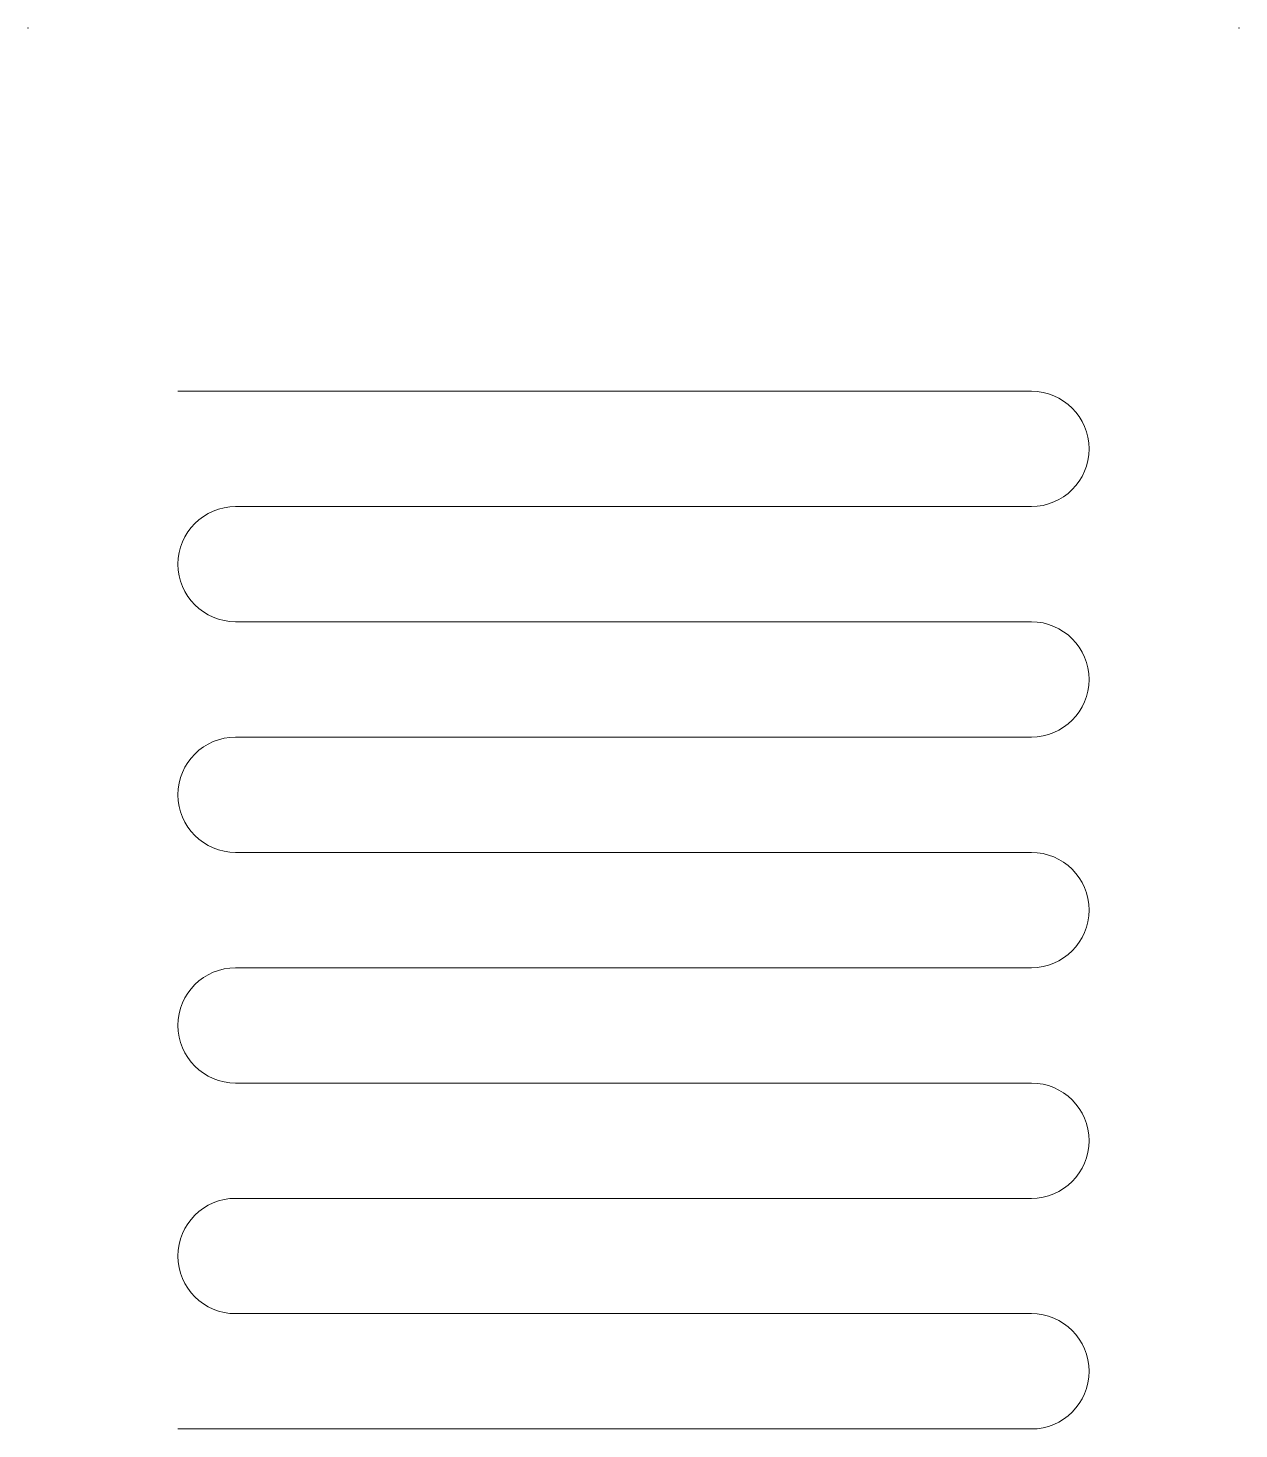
# Model space of a CAD drawing. Header units: millimetres. Extents: x 5670 to 5775, y -3866 to -3744.
import ezdxf

# ---------------------------------------------------------------- set-up
doc = ezdxf.new("R2010")
doc.units = ezdxf.units.MM
doc.layers.add('DP', color=7, linetype='Continuous', lineweight=0)

msp = doc.modelspace()

# ---------------------------------------------------------------- linework, layer by layer
at = {"layer": 'DP', "color": 1, "linetype": 'Continuous', "ltscale": 0.2}
for p, q in [((5682.57, -3775.7), (5756.57, -3775.7)), ((5687.57, -3785.7), (5756.57, -3785.7)), ((5687.57, -3795.7), (5756.57, -3795.7)), ((5687.57, -3805.7), (5756.57, -3805.7)), ((5687.57, -3815.7), (5756.57, -3815.7)), ((5687.57, -3825.7), (5756.57, -3825.7)), ((5687.57, -3835.7), (5756.57, -3835.7)), ((5687.57, -3845.7), (5756.57, -3845.7)), ((5687.57, -3855.7), (5756.57, -3855.7)), ((5682.57, -3865.7), (5756.57, -3865.7))]:
    msp.add_line(p, q, dxfattribs=at)
for centre, start, end in [((5756.57, -3780.7), 270, 90), ((5687.57, -3790.7), 90, 270), ((5756.57, -3800.7), 270, 90), ((5687.57, -3810.7), 90, 270), ((5756.57, -3820.7), 270, 90), ((5687.57, -3830.7), 90, 270), ((5756.57, -3840.7), 270, 90), ((5687.57, -3850.7), 90, 270), ((5756.57, -3860.7), 270, 90)]:
    msp.add_arc(centre, 5, start, end, dxfattribs=at)
at = {"layer": 'DP', "linetype": 'Continuous'}
for p in [(5669.57, -3744.2), (5774.57, -3744.2)]:
    msp.add_point(p, dxfattribs=at)

doc.saveas('drawing.dxf')
